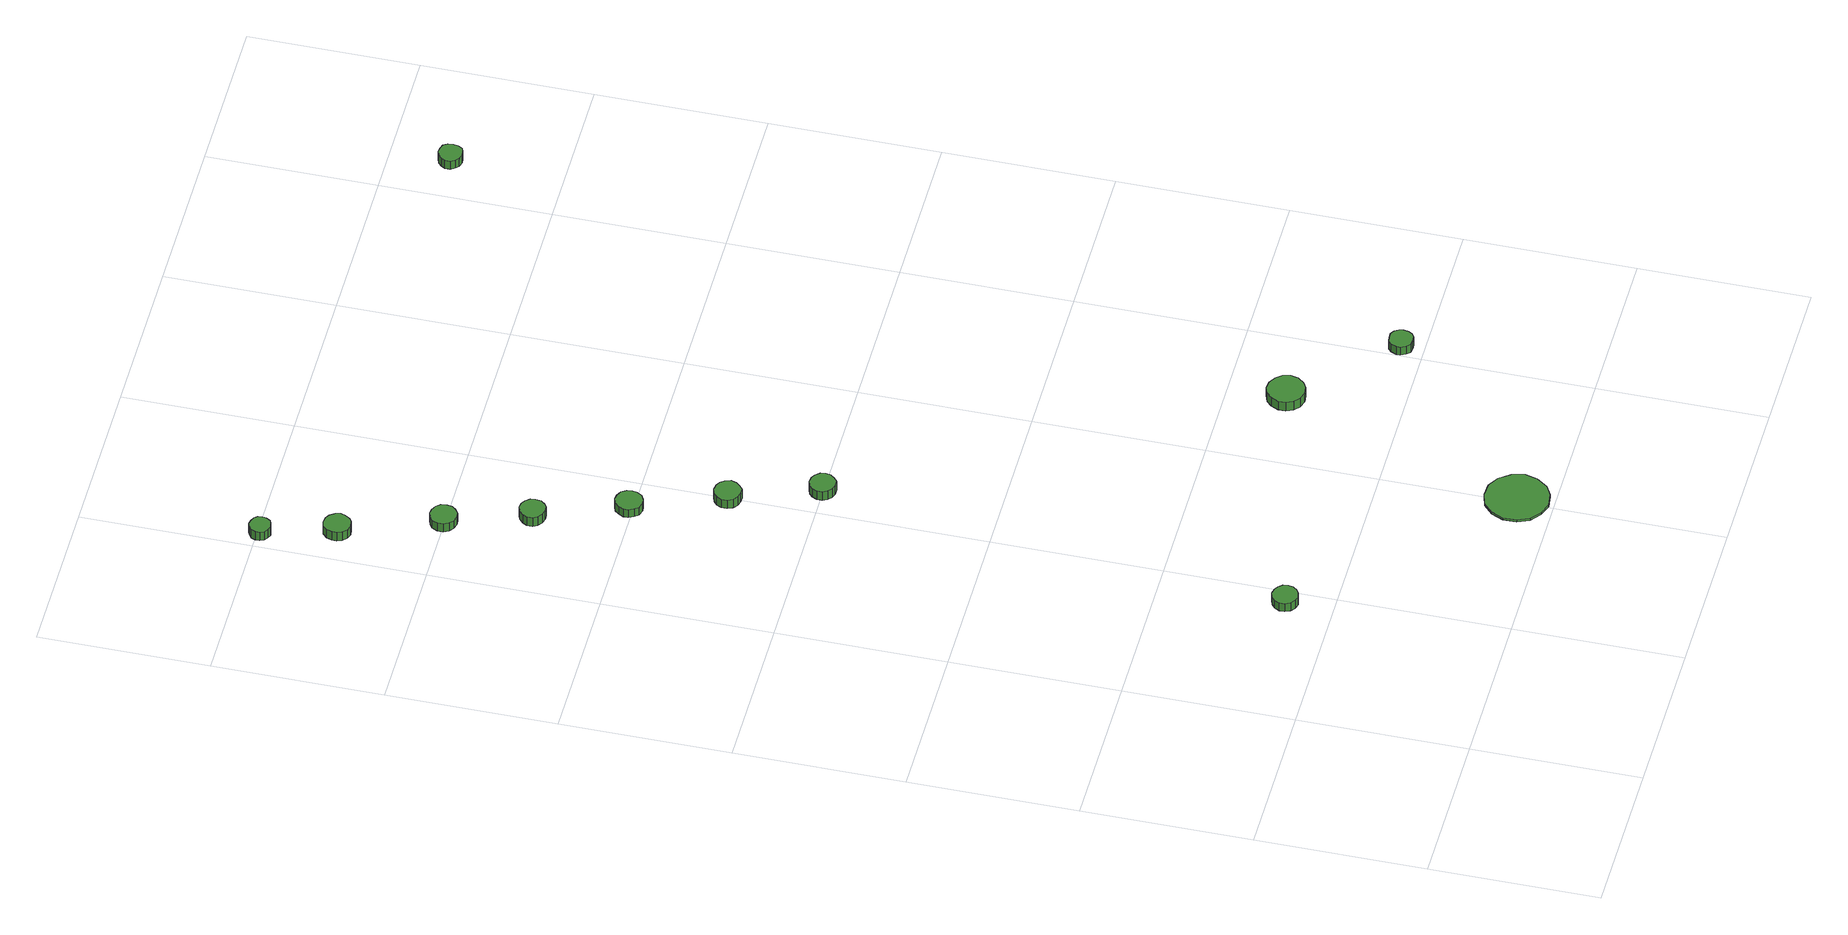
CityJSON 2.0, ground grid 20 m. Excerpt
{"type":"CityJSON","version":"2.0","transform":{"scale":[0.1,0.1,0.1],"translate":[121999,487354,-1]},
"CityObjects":{
"tree1":{"type":"SolitaryVegetationObject","attributes":{"function":"something"},"geometry":[{"type":"MultiSurface","lod":"1","boundaries":[[[0,1,2,3,4,5,6,7,8,9,10,11,12,13,14]],[[15,16,17,18,19,20,21,22,23,24,25,26,27,28,29]],[[0,29,28,1]],[[1,28,27,2]],[[2,27,26,3]],[[3,26,25,4]],[[4,25,24,5]],[[5,24,23,6]],[[6,23,22,7]],[[7,22,21,8]],[[8,21,20,9]],[[9,20,19,10]],[[10,19,18,11]],[[11,18,17,12]],[[12,17,16,13]],[[13,16,15,14]],[[14,15,29,0]]]}]},
"tree2":{"type":"SolitaryVegetationObject","attributes":{"function":"something"},"geometry":[{"type":"MultiSurface","lod":"1","boundaries":[[[30,31,32,33,34,35,36,37,38,39,40,41,42,43,44]],[[45,46,47,48,49,50,51,52,53,54,55,56,57,58,59]],[[30,59,58,31]],[[31,58,57,32]],[[32,57,56,33]],[[33,56,55,34]],[[34,55,54,35]],[[35,54,53,36]],[[36,53,52,37]],[[37,52,51,38]],[[38,51,50,39]],[[39,50,49,40]],[[40,49,48,41]],[[41,48,47,42]],[[42,47,46,43]],[[43,46,45,44]],[[44,45,59,30]]]}]},
"tree3":{"type":"SolitaryVegetationObject","attributes":{"function":"something"},"geometry":[{"type":"MultiSurface","lod":"1","boundaries":[[[60,61,62,63,64,65,66,67,68,69,70,71,72,73,74]],[[75,76,77,78,79,80,81,82,83,84,85,86,87,88,89]],[[60,89,88,61]],[[61,88,87,62]],[[62,87,86,63]],[[63,86,85,64]],[[64,85,84,65]],[[65,84,83,66]],[[66,83,82,67]],[[67,82,81,68]],[[68,81,80,69]],[[69,80,79,70]],[[70,79,78,71]],[[71,78,77,72]],[[72,77,76,73]],[[73,76,75,74]],[[74,75,89,60]]]}]},
"tree4":{"type":"SolitaryVegetationObject","attributes":{"function":"something"},"geometry":[{"type":"MultiSurface","lod":"1","boundaries":[[[90,91,92,93,94,95,96,97,98,99,100,101,102,103,104]],[[105,106,107,108,109,110,111,112,113,114,115,116,117,118,119]],[[90,119,118,91]],[[91,118,117,92]],[[92,117,116,93]],[[93,116,115,94]],[[94,115,114,95]],[[95,114,113,96]],[[96,113,112,97]],[[97,112,111,98]],[[98,111,110,99]],[[99,110,109,100]],[[100,109,108,101]],[[101,108,107,102]],[[102,107,106,103]],[[103,106,105,104]],[[104,105,119,90]]]}]},
"tree5":{"type":"SolitaryVegetationObject","attributes":{"function":"something"},"geometry":[{"type":"MultiSurface","lod":"1","boundaries":[[[120,121,122,123,124,125,126,127,128,129,130,131,132,133,134]],[[135,136,137,138,139,140,141,142,143,144,145,146,147,148,149]],[[120,149,148,121]],[[121,148,147,122]],[[122,147,146,123]],[[123,146,145,124]],[[124,145,144,125]],[[125,144,143,126]],[[126,143,142,127]],[[127,142,141,128]],[[128,141,140,129]],[[129,140,139,130]],[[130,139,138,131]],[[131,138,137,132]],[[132,137,136,133]],[[133,136,135,134]],[[134,135,149,120]]]}]},
"tree6":{"type":"SolitaryVegetationObject","attributes":{"function":"something"},"geometry":[{"type":"MultiSurface","lod":"1","boundaries":[[[150,151,152,153,154,155,156,157,158,159,160,161,162,163,164]],[[165,166,167,168,169,170,171,172,173,174,175,176,177,178,179]],[[150,179,178,151]],[[151,178,177,152]],[[152,177,176,153]],[[153,176,175,154]],[[154,175,174,155]],[[155,174,173,156]],[[156,173,172,157]],[[157,172,171,158]],[[158,171,170,159]],[[159,170,169,160]],[[160,169,168,161]],[[161,168,167,162]],[[162,167,166,163]],[[163,166,165,164]],[[164,165,179,150]]]}]},
"tree7":{"type":"SolitaryVegetationObject","attributes":{"function":"something"},"geometry":[{"type":"MultiSurface","lod":"1","boundaries":[[[180,181,182,183,184,185,186,187,188,189,190,191,192,193,194]],[[195,196,197,198,199,200,201,202,203,204,205,206,207,208,209]],[[180,209,208,181]],[[181,208,207,182]],[[182,207,206,183]],[[183,206,205,184]],[[184,205,204,185]],[[185,204,203,186]],[[186,203,202,187]],[[187,202,201,188]],[[188,201,200,189]],[[189,200,199,190]],[[190,199,198,191]],[[191,198,197,192]],[[192,197,196,193]],[[193,196,195,194]],[[194,195,209,180]]]}]},
"tree8":{"type":"SolitaryVegetationObject","attributes":{"function":"something"},"geometry":[{"type":"MultiSurface","lod":"1","boundaries":[[[210,211,212,213,214,215,216,217,218,219,220,221,222,223,224]],[[225,226,227,228,229,230,231,232,233,234,235,236,237,238,239]],[[210,239,238,211]],[[211,238,237,212]],[[212,237,236,213]],[[213,236,235,214]],[[214,235,234,215]],[[215,234,233,216]],[[216,233,232,217]],[[217,232,231,218]],[[218,231,230,219]],[[219,230,229,220]],[[220,229,228,221]],[[221,228,227,222]],[[222,227,226,223]],[[223,226,225,224]],[[224,225,239,210]]]}]},
"tree9":{"type":"SolitaryVegetationObject","attributes":{"function":"something"},"geometry":[{"type":"MultiSurface","lod":"1","boundaries":[[[240,241,242,243,244,245,246,247,248,249,250,251,252,253,254]],[[255,256,257,258,259,260,261,262,263,264,265,266,267,268,269]],[[240,269,268,241]],[[241,268,267,242]],[[242,267,266,243]],[[243,266,265,244]],[[244,265,264,245]],[[245,264,263,246]],[[246,263,262,247]],[[247,262,261,248]],[[248,261,260,249]],[[249,260,259,250]],[[250,259,258,251]],[[251,258,257,252]],[[252,257,256,253]],[[253,256,255,254]],[[254,255,269,240]]]}]},
"tree10":{"type":"SolitaryVegetationObject","attributes":{"function":"something"},"geometry":[{"type":"MultiSurface","lod":"1","boundaries":[[[270,271,272,273,274,275,276,277,278,279,280,281,282,283,284]],[[285,286,287,288,289,290,291,292,293,294,295,296,297,298,299]],[[270,299,298,271]],[[271,298,297,272]],[[272,297,296,273]],[[273,296,295,274]],[[274,295,294,275]],[[275,294,293,276]],[[276,293,292,277]],[[277,292,291,278]],[[278,291,290,279]],[[279,290,289,280]],[[280,289,288,281]],[[281,288,287,282]],[[282,287,286,283]],[[283,286,285,284]],[[284,285,299,270]]]}]},
"tree11":{"type":"SolitaryVegetationObject","attributes":{"function":"something"},"geometry":[{"type":"MultiSurface","lod":"1","boundaries":[[[300,301,302,303,304,305,306,307,308,309,310,311,312,313,314]],[[315,316,317,318,319,320,321,322,323,324,325,326,327,328,329]],[[300,329,328,301]],[[301,328,327,302]],[[302,327,326,303]],[[303,326,325,304]],[[304,325,324,305]],[[305,324,323,306]],[[306,323,322,307]],[[307,322,321,308]],[[308,321,320,309]],[[309,320,319,310]],[[310,319,318,311]],[[311,318,317,312]],[[312,317,316,313]],[[313,316,315,314]],[[314,315,329,300]]]}]},
"tree12":{"type":"SolitaryVegetationObject","attributes":{"function":"something"},"geometry":[{"type":"MultiSurface","lod":"1","boundaries":[[[330,331,332,333,334,335,336,337,338,339,340,341,342,343,344]],[[345,346,347,348,349,350,351,352,353,354,355,356,357,358,359]],[[330,359,358,331]],[[331,358,357,332]],[[332,357,356,333]],[[333,356,355,334]],[[334,355,354,335]],[[335,354,353,336]],[[336,353,352,337]],[[337,352,351,338]],[[338,351,350,339]],[[339,350,349,340]],[[340,349,348,341]],[[341,348,347,342]],[[342,347,346,343]],[[343,346,345,344]],[[344,345,359,330]]]}]}
},
"vertices":[
[189,254,30],[188,260,30],[184,265,30],[179,268,30],[173,269,30],[167,267,30],[162,263,30],[159,257,30],[159,251,30],[162,245,30],[167,241,30],[173,239,30],[179,240,30],[184,243,30],[188,248,30],[188,248,18],[184,243,18],[179,240,18],[173,239,18],[167,241,18],[162,245,18],[159,251,18],[159,257,18],[162,263,18],[167,267,18],[173,269,18],[179,268,18],[184,265,18],[188,260,18],[189,254,18],
[444,43,12],[440,58,12],[431,71,12],[418,79,12],[402,80,12],[388,76,12],[376,65,12],[370,51,12],[370,35,12],[376,21,12],[388,11,12],[402,6,12],[418,8,12],[431,15,12],[440,28,12],[440,28,9],[431,15,9],[418,8,9],[402,6,9],[388,11,9],[376,21,9],[370,35,9],[370,51,9],[376,65,9],[388,76,9],[402,80,9],[418,79,9],[431,71,9],[440,58,9],[444,43,9],
[59,1313,25],[57,1319,25],[53,1325,25],[48,1328,25],[41,1329,25],[35,1327,25],[30,1322,25],[28,1316,25],[28,1310,25],[30,1304,25],[35,1299,25],[41,1297,25],[48,1298,25],[53,1301,25],[57,1307,25],[57,1307,12],[53,1301,12],[48,1298,12],[41,1297,12],[35,1299,12],[30,1304,12],[28,1310,12],[28,1316,12],[30,1322,12],[35,1327,12],[41,1329,12],[48,1328,12],[53,1325,12],[57,1319,12],[59,1313,12],
[33,1397,25],[32,1402,25],[29,1406,25],[24,1408,25],[19,1409,25],[14,1407,25],[10,1404,25],[8,1399,25],[8,1394,25],[10,1389,25],[14,1386,25],[19,1384,25],[24,1385,25],[29,1387,25],[32,1392,25],[32,1392,12],[29,1387,12],[24,1385,12],[19,1384,12],[14,1386,12],[10,1389,12],[8,1394,12],[8,1399,12],[10,1404,12],[14,1407,12],[19,1409,12],[24,1408,12],[29,1406,12],[32,1402,12],[33,1397,12],
[102,1201,23],[101,1208,23],[97,1213,23],[91,1216,23],[85,1217,23],[79,1215,23],[74,1211,23],[71,1205,23],[71,1198,23],[74,1192,23],[79,1188,23],[85,1186,23],[91,1186,23],[97,1190,23],[101,1195,23],[101,1195,11],[97,1190,11],[91,1186,11],[85,1186,11],[79,1188,11],[74,1192,11],[71,1198,11],[71,1205,11],[74,1211,11],[79,1215,11],[85,1217,11],[91,1216,11],[97,1213,11],[101,1208,11],[102,1201,11],
[134,1107,23],[133,1113,23],[129,1118,23],[124,1121,23],[118,1122,23],[112,1120,23],[107,1115,23],[104,1110,23],[104,1103,23],[107,1098,23],[112,1094,23],[118,1092,23],[124,1092,23],[129,1095,23],[133,1100,23],[133,1100,10],[129,1095,10],[124,1092,10],[118,1092,10],[112,1094,10],[107,1098,10],[104,1103,10],[104,1110,10],[107,1115,10],[112,1120,10],[118,1122,10],[124,1121,10],[129,1118,10],[133,1113,10],[134,1107,10],
[173,1005,23],[172,1011,23],[168,1017,23],[162,1020,23],[156,1021,23],[149,1019,23],[145,1014,23],[142,1008,23],[142,1002,23],[145,996,23],[149,991,23],[156,989,23],[162,990,23],[168,993,23],[172,999,23],[172,999,11],[168,993,11],[162,990,11],[156,989,11],[149,991,11],[145,996,11],[142,1002,11],[142,1008,11],[145,1014,11],[149,1019,11],[156,1021,11],[162,1020,11],[168,1017,11],[172,1011,11],[173,1005,11],
[215,901,23],[213,908,23],[209,913,23],[204,916,23],[197,917,23],[191,915,23],[186,911,23],[183,905,23],[183,898,23],[186,892,23],[191,888,23],[197,886,23],[204,886,23],[209,890,23],[213,895,23],[213,895,10],[209,890,10],[204,886,10],[197,886,10],[191,888,10],[186,892,10],[183,898,10],[183,905,10],[186,911,10],[191,915,10],[197,917,10],[204,916,10],[209,913,10],[213,908,10],[215,901,10],
[250,801,24],[249,807,24],[245,812,24],[240,815,24],[233,816,24],[227,814,24],[223,810,24],[220,804,24],[220,798,24],[223,792,24],[227,788,24],[233,786,24],[240,786,24],[245,790,24],[249,795,24],[249,795,11],[245,790,11],[240,786,11],[233,786,11],[227,788,11],[223,792,11],[220,798,11],[220,804,11],[223,810,11],[227,814,11],[233,816,11],[240,815,11],[245,812,11],[249,807,11],[250,801,11],
[524,332,26],[522,341,26],[516,348,26],[508,353,26],[499,354,26],[490,351,26],[484,345,26],[480,336,26],[480,327,26],[484,319,26],[490,313,26],[499,310,26],[508,311,26],[516,315,26],[522,323,26],[522,323,13],[516,315,13],[508,311,13],[499,310,13],[490,313,13],[484,319,13],[480,327,13],[480,336,13],[484,345,13],[490,351,13],[499,354,13],[508,353,13],[516,348,13],[522,341,13],[524,332,13],
[627,227,24],[626,232,24],[623,237,24],[618,240,24],[612,240,24],[606,239,24],[602,235,24],[599,229,24],[599,224,24],[602,218,24],[606,214,24],[612,213,24],[618,213,24],[623,216,24],[626,221,24],[626,221,12],[623,216,12],[618,213,12],[612,213,12],[606,214,12],[602,218,12],[599,224,12],[599,229,12],[602,235,12],[606,239,12],[612,240,12],[618,240,12],[623,237,12],[626,232,12],[627,227,12],
[667,1330,27],[666,1336,27],[663,1341,27],[658,1343,27],[652,1344,27],[646,1342,27],[642,1338,27],[639,1333,27],[639,1327,27],[642,1322,27],[646,1318,27],[652,1316,27],[658,1317,27],[663,1319,27],[666,1324,27],[666,1324,15],[663,1319,15],[658,1317,15],[652,1316,15],[646,1318,15],[642,1322,15],[639,1327,15],[639,1333,15],[642,1338,15],[646,1342,15],[652,1344,15],[658,1343,15],[663,1341,15],[666,1336,15],[667,1330,15]
]}
